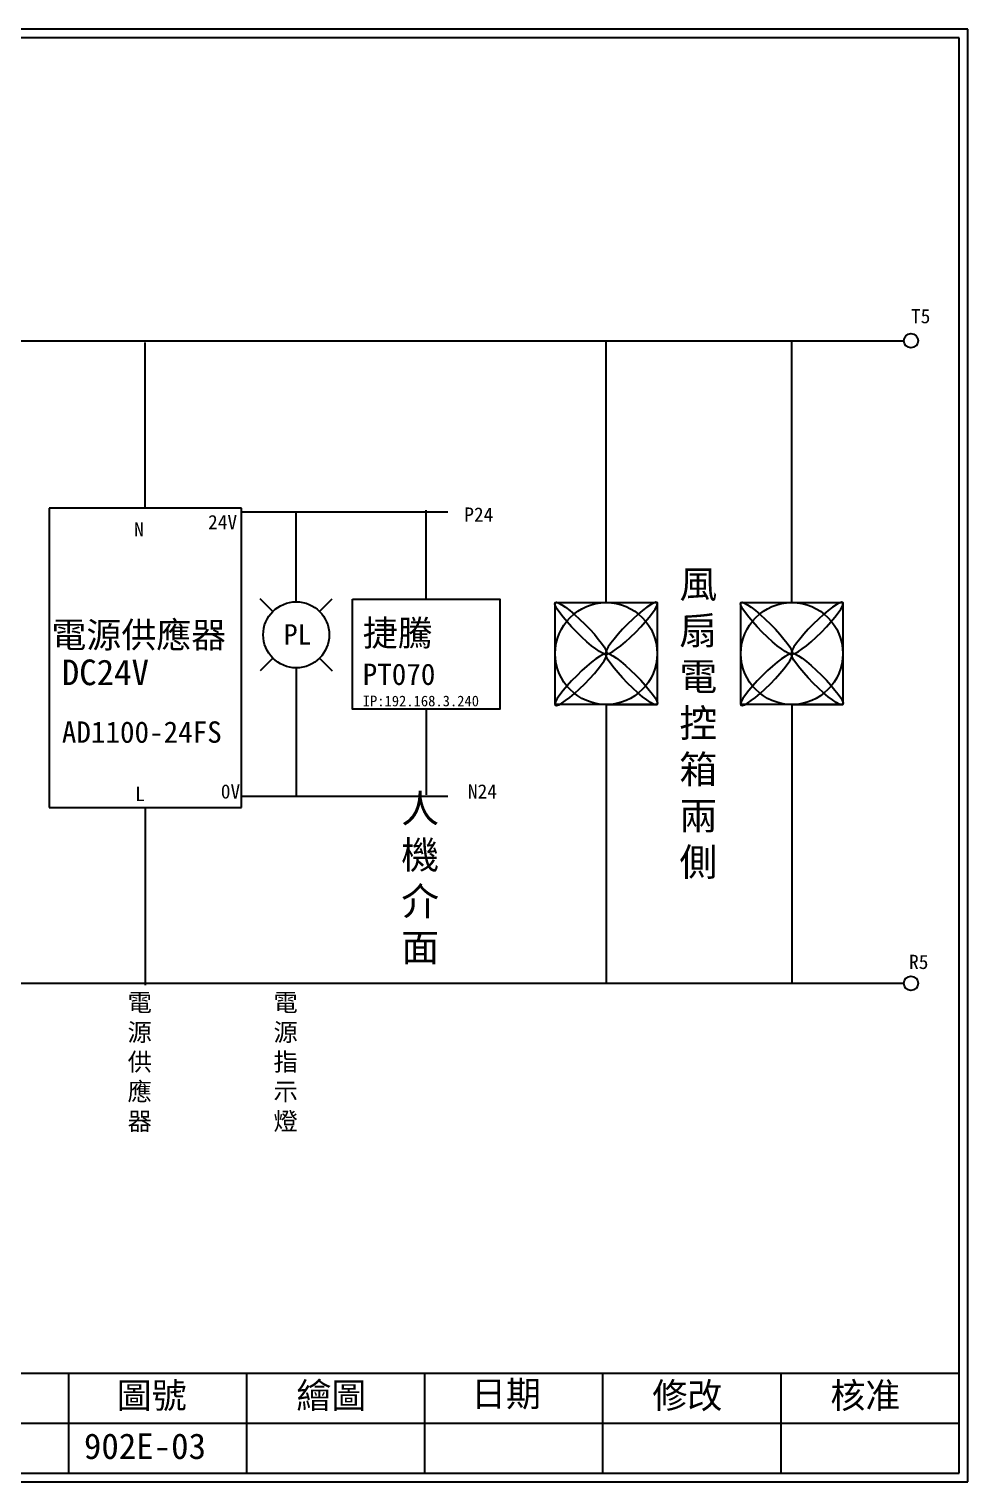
# Model space of a CAD drawing. Extents: x 10 to 297, y 3 to 207.
# Drawn here: x 165.2 to 297, y 3 to 207 of the extents above; entities that cross this region are included whole.
import ezdxf
from ezdxf.enums import TextEntityAlignment as Align

# ---------------------------------------------------------------- set-up
doc = ezdxf.new("R2010")
doc.units = 0
doc.layers.get('0').update_dxf_attribs({"linetype": 'CONTINUOUS'})
doc.layers.add('圖框層', color=7, linetype='CONTINUOUS')
doc.layers.add('標尺寸層', color=3, linetype='CONTINUOUS')
doc.styles.add('CNS', font='romanc.shx', dxfattribs={"bigfont": 'chineset.shx'})
doc.styles.add('STSL', font='kaiu.ttf')

msp = doc.modelspace()

# ---------------------------------------------------------------- linework, layer by layer
at = {"color": 0}
for p, q in [((97, 163.21), (288, 163.21)), ((194.98, 139.69), (167.98, 139.69)), ((167.98, 139.69), (167.98, 97.69)), ((194.98, 97.69), (194.98, 139.69)), ((223.95, 139.15), (194.98, 139.15)), ((202.67, 130.48), (202.67, 139.15)), ((202.67, 126.57), (202.67, 130.48)), ((199.39, 125.21), (197.62, 126.98)), ((205.95, 125.21), (207.72, 126.98)), ((199.39, 118.65), (197.62, 116.88)), ((205.95, 118.65), (207.72, 116.88)), ((202.67, 117.29), (202.67, 113.34)), ((202.67, 113.34), (202.67, 99.21)), ((223.95, 99.21), (194.98, 99.21)), ((167.98, 97.69), (194.98, 97.69)), ((79.73, 73), (288, 73))]:
    msp.add_line(p, q, dxfattribs=at)
at = {"color": 7}
for p, q in [((246.2, 112.13), (253.36, 112.13)), ((272.27, 112.13), (279.43, 112.13))]:
    msp.add_line(p, q, dxfattribs=at)
for points in [[(239.04, 126.45), (253.36, 126.45), (253.36, 112.13), (239.04, 112.13)], [(265.11, 126.45), (279.43, 126.45), (279.43, 112.13), (265.11, 112.13)]]:
    msp.add_lwpolyline(points, close=True, dxfattribs=at)
at = {"color": 0}
msp.add_circle((202.67, 121.93), 4.64, dxfattribs=at)
at = {"color": 7}
for centre in [(246.2, 119.29), (272.27, 119.29)]:
    msp.add_circle(centre, 7.16, dxfattribs=at)
for centre in [(242.62, 122.87), (268.69, 122.87), (249.78, 115.71), (275.85, 115.71)]:
    msp.add_ellipse(centre, major_axis=(3.58, -3.58), ratio=0.158061, dxfattribs=at)
at = {"color": 7, "extrusion": (0, 0, -1)}
for centre in [(249.78, 122.87), (275.85, 122.87), (242.62, 115.62), (268.69, 115.62)]:
    msp.add_ellipse(centre, major_axis=(3.58, 3.58), ratio=0.158061, dxfattribs=at)
at = {"layer": '圖框層', "color": 0}
for p, q in [((297, 206.97), (10, 206.97)), ((297, 3), (297, 206.97)), ((295.75, 205.72), (11.25, 205.72)), ((295.75, 4.25), (295.75, 205.72)), ((11.25, 18.25), (295.75, 18.25)), ((170.75, 4.25), (170.75, 18.25)), ((195.75, 4.25), (195.75, 18.25)), ((220.75, 4.25), (220.75, 18.25)), ((245.75, 4.25), (245.75, 18.25)), ((270.75, 4.25), (270.75, 18.25)), ((145.75, 11.25), (295.75, 11.25)), ((11.25, 4.25), (295.75, 4.25)), ((10, 3), (297, 3))]:
    msp.add_line(p, q, dxfattribs=at)
at = {"layer": '標尺寸層', "color": 7}
for p, q in [((246.2, 126.45), (246.2, 163.21)), ((272.27, 126.45), (272.27, 163.21)), ((246.2, 112.13), (246.2, 73)), ((272.27, 112.13), (272.27, 73))]:
    msp.add_line(p, q, dxfattribs=at)
at = {"layer": '標尺寸層', "color": 0}
for p, q in [((181.48, 139.69), (181.48, 162.95)), ((220.93, 126.95), (220.93, 139.42)), ((220.93, 111.51), (220.93, 99.48)), ((181.48, 97.69), (181.48, 72.74))]:
    msp.add_line(p, q, dxfattribs=at)
msp.add_lwpolyline([(210.58, 126.95), (231.28, 126.95), (231.28, 111.51), (210.58, 111.51)], close=True, dxfattribs=at)
for centre in [(289, 163.21), (289, 73)]:
    msp.add_circle(centre, 1, dxfattribs=at)

# ---------------------------------------------------------------- texts
at = {"color": 0}
msp.add_text('PL', height=2.856, dxfattribs=at).set_placement((202.87, 121.99), align=Align.MIDDLE_CENTER)
at = {"layer": '圖框層', "color": 0, "style": 'STSL'}
for s, height, p in [('T5', 2, (289, 165.67)), ('24V', 2, (190.29, 136.75)), ('P24', 2, (226.27, 137.81)), ('N', 2, (179.91, 135.74)), ('捷騰', 3.6, (212.01, 120.38)), ('電源供應器', 3.6, (168.29, 120.11)), ('DC24V', 3.6, (169.75, 114.86)), ('PT070', 3, (212.01, 114.89)), ('IP:192.168.3.240', 1.5, (212.01, 111.89)), ('AD1100-24FS', 3, (169.76, 106.77)), ('L', 2, (180.05, 98.59)), ('0V', 2, (192.08, 98.94)), ('N24', 2, (226.78, 98.94)), ('R5', 2, (288.73, 75.01)), ('圖號', 3.6, (177.47, 13.34)), ('繪圖', 3.6, (202.69, 13.34)), ('日期', 3.6, (227.22, 13.59)), ('修改', 3.6, (252.69, 13.34)), ('核准', 3.6, (277.69, 13.34)), ('902E-03', 3.6, (172.86, 6.22))]:
    msp.add_text(s, height=height, dxfattribs=at).set_placement(p)
at = {"layer": '標尺寸層', "color": 0, "attachment_point": 1, "style": 'CNS'}
for s, insert, char_height, width in [('{\\fDFKai-SB|b0|i0|c136|p65;風扇電控箱兩側}', (256.48, 131), 3.9, 4.1392), ('{\\fDFKai-SB|b0|i0|c136|p65;人機介面}', (217.42, 99.48), 3.9, 4.1392), ('{\\fDFKai-SB|b0|i0|c136|p65;電源供應器}', (178.99, 71.56), 2.5, 5.4243), ('{\\fDFKai-SB|b0|i0|c136|p65;電源指示燈}', (199.48, 71.56), 2.5, 5.4243)]:
    msp.add_mtext(s, dxfattribs=dict(at, insert=insert, char_height=char_height, width=width))

doc.saveas('drawing.dxf')
